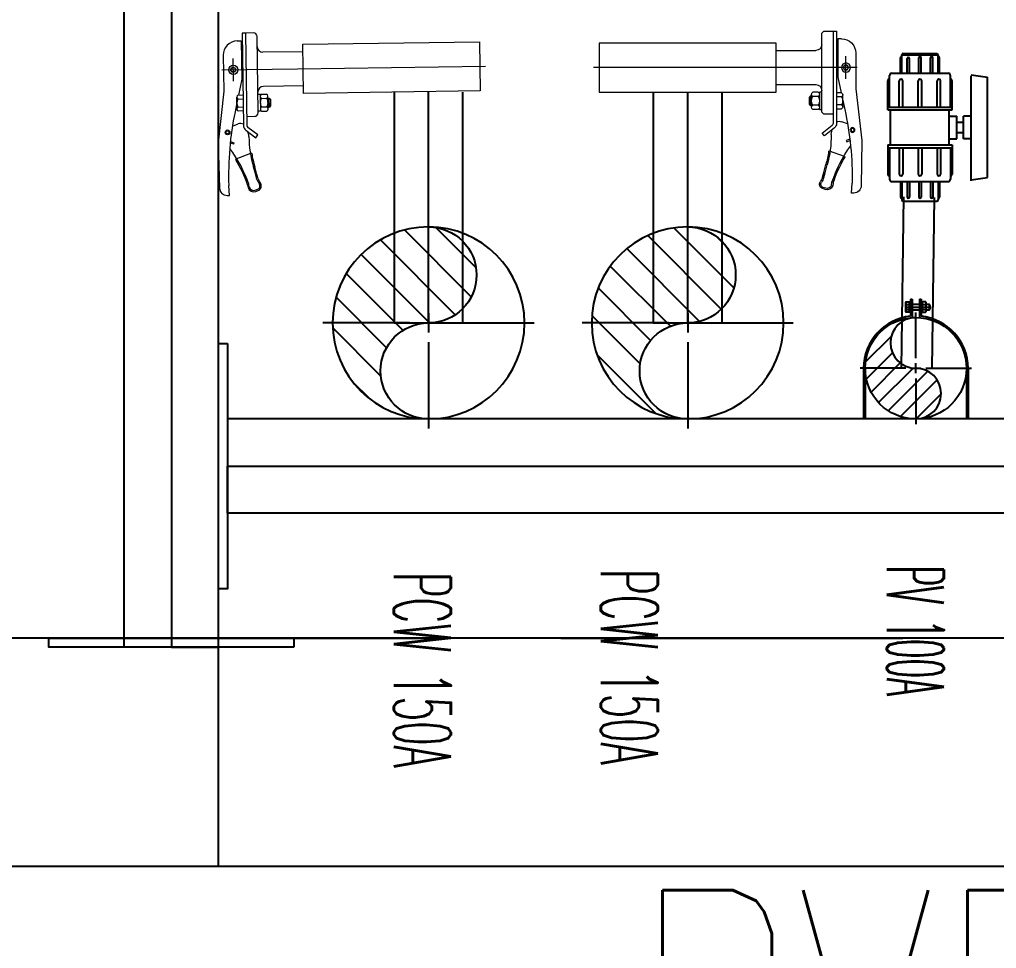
# Model space of a CAD drawing. Extents: x -18489 to 195597, y -1599 to 112111.
# Drawn here: x 22717.6 to 22803.2, y 26293.6 to 26375 of the extents above; entities that cross this region are included whole.
import ezdxf
from ezdxf.enums import TextEntityAlignment as Align
from ezdxf.xclip import XClip

# ---------------------------------------------------------------- set-up
doc = ezdxf.new("R2010")
doc.units = 0
doc.header["$LTSCALE"] = 100
doc.header["$XCLIPFRAME"] = 2
doc.linetypes.add('188K-SM-07-F10-MECH-CR PIPE-Y2257103$0$CENTER', pattern=[2, 1.25, -0.25, 0.25, -0.25])
doc.linetypes.add('188K-SM-07-F10-MECH-CR PIPE-Y2257103$0$X-S-FAB_SL ALL$0$HIDDEN', pattern=[0.4, 0.3, -0.1])
for name, color, linetype in [('188K-SM-07-F10-MECH-CR PIPE-Y2257103$0$0-BG', 6, 'Continuous'), ('188K-SM-07-F10-MECH-CR PIPE-Y2257103$0$0-Y-PCW', 140, 'Continuous'), ('188K-SM-07-F10-MECH-CR PIPE-Y2257103$0$18P6-SM-08-FNN-120-A(X)-20211124$0$0-L191043-PCWR-20.7-P', 6, 'Continuous'), ('188K-SM-07-F10-MECH-CR PIPE-Y2257103$0$AP6A-SM-08-FNN-300-A(18)-BAY$0$0-PV', 5, 'Continuous'), ('188K-SM-07-F10-MECH-CR PIPE-Y2257103$0$H-TXT', 7, 'Continuous'), ('188K-SM-07-F10-MECH-CR PIPE-Y2257103$0$SH-LINE-130', 2, 'Continuous'), ('188K-SM-07-F10-MECH-CR PIPE-Y2257103$0$UPW_PVDF', 7, 'Continuous'), ('188K-SM-07-F10-MECH-CR PIPE-Y2257103$0$X-S-FAB_SL ALL$0$ASP_1', 1, 'Continuous'), ('188K-SM-07-F10-MECH-CR PIPE-Y2257103$0$X-S-FAB_SL ALL$0$ASP_8', 8, 'Continuous'), ('188K-SM-07-F10-MECH-CR PIPE-Y2257103$0$X-S-FAB_SL ALL$0$HID', 5, '188K-SM-07-F10-MECH-CR PIPE-Y2257103$0$X-S-FAB_SL ALL$0$HIDDEN')]:
    doc.layers.add(name, color=color, linetype=linetype)
doc.layers.add('188K-SM-07-F10-MECH-CR PIPE-Y2257103$0$PCW', color=3, linetype='Continuous', lineweight=5, true_color=0x00ff00)
doc.styles.add('188K-SM-07-F10-MECH-CR PIPE-Y2257103$0$AA-TXT', font='romans.shx', dxfattribs={"bigfont": 'chineset.shx'})
doc.styles.add('188K-SM-07-F10-MECH-CR PIPE-Y2257103$0$AP6A-SM-08-FNN-300-A(18)-BAY$0$15P6-SM-08-FNN-100-A(D)-UIS-TCM$0$aa-txt', font='simplex.shx', dxfattribs={"width": 0.8, "bigfont": 'CHINA.shx'})
doc.styles.add('188K-SM-07-F10-MECH-CR PIPE-Y2257103$0$AP6A-SM-08-FNN-300-A(18)-BAY$0$15P6-SM-08-FNN-100-A(D)-UIS-TCM$0$SM-08-FNN-300-0_WWT(8)$0$SIMPLEX', font='SIMPLEX.shx', dxfattribs={"width": 0.7})

# ---------------------------------------------------------------- blocks, each defined once
blk = doc.blocks.new('188K-SM-07-F10-MECH-CR PIPE-Y2257103$0$X-S-FAB_SL ALL')
at = {"layer": '188K-SM-07-F10-MECH-CR PIPE-Y2257103$0$X-S-FAB_SL ALL$0$ASP_1'}
blk.add_line((12198.97860065383, -73033.97692126504), (19076.47860110087, -73033.97692126504), dxfattribs=at)
at = {"layer": '188K-SM-07-F10-MECH-CR PIPE-Y2257103$0$X-S-FAB_SL ALL$0$ASP_8'}
blk.add_line((18261.47860065383, -73033.97692126504), (18261.47860065383, -72848.97692126504), dxfattribs=at)
at = {"layer": '188K-SM-07-F10-MECH-CR PIPE-Y2257103$0$X-S-FAB_SL ALL$0$HID'}
blk.add_line((-2628.521399346166, -73013.97692126504), (19076.47860110088, -73013.97692126504), dxfattribs=at)
blk = doc.blocks.new('*U625')
h = blk.add_hatch()
h.set_pattern_fill('ANSI31', color=1, scale=8.89, style=0)
h.set_pattern_definition([(45, (0, 0), (-0.785772410593551, 0.7857724105935511), [])])
h.paths.add_polyline_path([(1.480482403337647e-15, 4.445, 0.4142135623730951), (-4.445, 0, 0.414213562373095), (-7.402412016688232e-16, -4.445, 1), (6.80444377776248e-17, 0, -1)])
at = {"color": 1}
for p, q in [((0, 0.8890000000000001), (0, 4.889500000000001)), ((-0.8890000000000001, 0), (-4.889500000000001, 0)), ((-0.4445000000000001, 0), (0.4445000000000001, 0)), ((0, -0.4445000000000001), (0, 0.4445000000000001)), ((0.8890000000000001, 0), (4.889500000000001, 0)), ((0, -0.8890000000000001), (0, -4.889500000000001))]:
    blk.add_line(p, q, dxfattribs=at)
blk.add_circle((0, 0), 4.445)
for centre, start, end in [((1.360888755552496e-16, 2.2225), 90, 270), ((1.360888755552496e-16, -2.2225), 270, 90)]:
    blk.add_arc(centre, 2.2225, start, end, dxfattribs=at)
at = {"style": '188K-SM-07-F10-MECH-CR PIPE-Y2257103$0$AP6A-SM-08-FNN-300-A(18)-BAY$0$15P6-SM-08-FNN-100-A(D)-UIS-TCM$0$aa-txt', "width": 0.8, "flags": 1}
blk.add_attdef('高度(cm)', (0.02462031535436804, 0.1424866110644576), '', height=0.2, dxfattribs=at)
blk = doc.blocks.new('188K-SM-07-F10-MECH-CR PIPE-Y2257103$0$A$Cb8898ec5')
at = {"linetype": 'ByBlock'}
for p, q in [((-1.379310344826081, 18.22758620689683), (-1.379310344826081, 13.74475837828868)), ((-1.379310344826081, 18.22758620689683), (-0.9655172413768014, 18.22758620689683)), ((-0.9655172413768014, 18.22758620689683), (-0.9655172413768014, 13.36517027413447)), ((0.9655172413768014, 18.22758620689683), (0.9655172413768014, 13.36517027413447)), ((0.9655172413768014, 18.22758620689683), (1.379310344826081, 18.22758620689683)), ((1.379310344826081, 18.22758620689683), (1.379310344826081, 13.74475837828868)), ((-2.51597387882066, 16.83551410870587), (-1.655172413789842, 16.83551410870587)), ((-1.379310344826081, 17.53793103448288), (-1.379310344826081, 14.77931034482799)), ((1.655172413789842, 14.77931034482799), (1.655172413789842, 17.53793103448288)), ((1.655172413789842, 17.17396081823017), (1.655172413789842, 15.14328056108025)), ((2.551724137927522, 17.51240752775539), (1.862068965514482, 17.51240752775539)), ((1.862068965514482, 16.83551410870587), (2.551724137927522, 16.83551410870587)), ((2.758620689652162, 15.14328056108025), (2.758620689652162, 17.17396081823017)), ((-2.51597387882066, 15.48172727060546), (-1.655172413789842, 15.48172727060546)), ((1.862068965514482, 15.48172727060546), (2.551724137927522, 15.48172727060546)), ((1.862068965514482, 14.80483385155594), (2.551724137927522, 14.80483385155594)), ((-13.81379310345073, 0), (-13.81379310345073, -13.40000000000009)), ((-13.40000000000146, 0), (-13.40000000000146, -13.40000000000009)), ((13.40000000000146, 0), (13.40000000000146, -13.40000000000009)), ((13.81379310345073, 0), (13.81379310345073, -13.40000000000009))]:
    blk.add_line(p, q, dxfattribs=at)
at = {"linetype": '188K-SM-07-F10-MECH-CR PIPE-Y2257103$0$CENTER'}
blk.add_line((-2.758620689652162, 16.15862068965544), (4, 16.15862068965544), dxfattribs=at)
at = {"linetype": 'ByBlock'}
blk.add_lwpolyline([(-2.620689655173919, 17.33103448275915), (-2.51597387882066, 17.51240752775539), (-1.655172413789842, 17.51240752775539), (-1.655172413789842, 14.80483385155594), (-2.51597387882066, 14.80483385155594), (-2.620689655173919, 14.98620689655172)], close=True, dxfattribs=at)
for points in [[(-1.379310344826081, 14.77931034482799), (-1.655172413789842, 14.77931034482799), (-1.655172413789842, 17.53793103448288), (-1.379310344826081, 17.53793103448288)], [(1.379310344826081, 16.84827586206893), (-1.379310344826081, 16.84827586206893)], [(1.655172413789842, 14.77931034482799), (1.379310344826081, 14.77931034482799), (1.379310344826081, 17.53793103448288), (1.655172413789842, 17.53793103448288)], [(2.758620689652162, 15.46896551724149), (3.655172413789842, 15.46896551724149), (3.655172413789842, 16.84827586206893), (2.758620689652162, 16.84827586206893)], [(-1.379310344826081, 15.46896551724149), (1.379310344826081, 15.46896551724149)]]:
    blk.add_lwpolyline(points, dxfattribs=at)
blk.add_circle((0, 4.547473508864641e-13, 4.114265398391431e-06), 13.40000000000298)
blk.add_circle((0, 0), 13.3999999999999, dxfattribs=at)
for centre, radius, start, end in [((-2.021393286573584, 17.17396081823017), 0.5992963685958073, 145.6157525318744, 214.3842474681256), ((-0.3805778453170205, 16.15862068965544), 2.24011180985461, 162.4120462259643, 197.5879537740358), ((2.035440613028186, 17.17396081823017), 0.3802681992337209, 117.124105366622, 242.875894633378), ((2.865900383141707, 16.15862068965544), 1.210727969348674, 146.0078238857937, 213.9921761142063), ((2.378352490421094, 17.17396081823017), 0.3802681992337209, 297.124105366622, 62.875894633378), ((1.547892720307573, 16.15862068965544), 1.210727969348673, 326.0078238857937, 33.99217611420632), ((2.60919540229952, 16.15862068965544), 1.25287356321841, 326.6015115321889, 33.39848846781107), ((0, 0), 13.81379310344843, 95.73054581595999, 180), ((-2.021393286573584, 15.14328056108025), 0.5992963685958029, 145.6157525318744, 214.3842474681256), ((0, 0), 13.81379310344843, 0, 84.26945418404), ((2.035440613028186, 15.14328056108025), 0.3802681992337209, 117.124105366622, 242.875894633378), ((2.378352490421094, 15.14328056108025), 0.3802681992337209, 297.124105366622, 62.875894633378)]:
    blk.add_arc(centre, radius, start, end, dxfattribs=at)
blk = doc.blocks.new('188K-SM-07-F10-MECH-CR PIPE-Y2257103$0$PCW-150Ax50A-L20-l_dwg_BFV-toyo-50A-f-3997985-SEC-F21')
at = {"layer": '188K-SM-07-F10-MECH-CR PIPE-Y2257103$0$PCW'}
for p, q in [((176572.5000000024, 9736.137499998498), (176572.5000000024, 9655.11296517562)), ((176582.5000000024, 9666.137495998526), (176582.5000000024, 9733.137505998513)), ((176568.5000581612, 9726.30573599851), (176569.5000000023, 9726.30573599851)), ((176622.5000000024, 9719.137499998513), (176587.5000320023, 9719.137499998513)), ((176568.5000581612, 9710.637513949594), (176569.5000000023, 9710.637513949594)), ((176568.5000581612, 9697.637513949638), (176569.5000000023, 9697.637513949638)), ((176622.5000000024, 9689.137499998513), (176587.5000320023, 9689.137499998513)), ((176564.0000000024, 9669.719263998528), (176564.0000000024, 9680.219263998486)), ((176565.0000000024, 9681.969263998515), (176569.5000000023, 9681.969263998515)), ((176565.0000000023, 9678.46926399853), (176569.5000000023, 9678.46926399853)), ((176585.5000000023, 9682.474817497976), (176590.3000000023, 9682.474817497976)), ((176585.5000000023, 9678.722040748224), (176590.3000000023, 9678.722040748224)), ((176591.3000000023, 9669.3239578918), (176591.3000000023, 9680.614570105216)), ((176591.3000000023, 9678.96926399834), (176592.5000000024, 9678.96926399834)), ((176564.002860727, 9675.163934022305), (176562.2753728597, 9667.276434804042)), ((176565.0000000024, 9671.469263998484), (176569.5000000023, 9671.469263998484)), ((176585.5000000023, 9671.216487248792), (176590.3000000023, 9671.216487248792)), ((176569.5000000023, 9667.9692639985), (176565.0000000023, 9667.9692639985)), ((176572.5000000024, 9663.137495998497), (176579.5000000023, 9663.137495998497)), ((176585.5000000023, 9667.463710499038), (176590.3000000023, 9667.463710499038)), ((176559.8466097545, 9654.843070175157), (176564.8337496143, 9656.674246380257)), ((176574.0056364167, 9646.990662370556), (176573.272453408, 9649.726938610329)), ((176547.1897753487, 9639.78561487351), (176547.8117167238, 9600.604772623503)), ((176562.6338905509, 9626.13365015295), (176575.6137978098, 9630.995735930926)), ((176572.4013897758, 9603.22347598419), (176572.7198707163, 9600.61789213868)), ((176573.828191208, 9600.988839911504), (176573.5097106355, 9603.594422657425)), ((176579.0055928522, 9598.408022917709), (176581.2018410176, 9599.143069645506)), ((176579.3765299731, 9597.29969886091), (176581.5727781385, 9598.034745588751))]:
    blk.add_line(p, q, dxfattribs=at)
at = {"layer": '188K-SM-07-F10-MECH-CR PIPE-Y2257103$0$PCW', "color": 1, "true_color": 0xff0000}
blk.add_line((176561.2813081612, 9694.137499998513), (176561.2813081612, 9714.137499998511), dxfattribs=at)
at = {"layer": '188K-SM-07-F10-MECH-CR PIPE-Y2257103$0$PCW', "flags": 128}
for points in [[(176565.0625794737, 9729.385122811016), (176568.5000581612, 9729.385122811016), (176568.5000581612, 9695.697589811005), (176565.4933363064, 9681.969263998515)], [(176579.5000000023, 9736.137505998544), (176572.5000000024, 9736.137505998544), (176569.5000000023, 9736.137505998544), (176569.5000000023, 9655.11296517562)], [(176552.6875732862, 9717.010122810996), (176552.6875732862, 9685.38509049851), (176547.2146002862, 9640.232958748495)], [(176582.5000000024, 9682.474263998345), (176584.5000000024, 9682.474263998345), (176584.5000000024, 9667.46426399838), (176582.5000000024, 9667.46426399838)], [(176591.3000000023, 9670.969263998384), (176592.5000000024, 9670.969263998384), (176592.5000000024, 9678.96926399834), (176593.5000000023, 9677.969263998355), (176593.5000000023, 9671.96926399837), (176592.5000000024, 9670.969263998384)], [(176571.4216926257, 9651.1729114076), (176580.1091446196, 9644.385530033804), (176581.9561290456, 9646.749562294615), (176573.2686770517, 9653.536943668412)], [(176557.8621977257, 9641.35866040489), (176560.9473744529, 9640.201719132187), (176560.5369989305, 9639.107384405906), (176557.7185240078, 9640.164312501925)], [(176580.6122286215, 9607.709814664082), (176579.5954457021, 9611.876259857097), (176577.7368297259, 9618.812709112408)], [(176581.695307467, 9608.149037588255), (176580.7243715116, 9612.178754616081), (176578.8657555353, 9619.11520387135)], [(176554.3426594113, 9594.137499998511), (176556.3391635362, 9594.137499998511), (176555.81303953, 9602.789035197882)]]:
    blk.add_lwpolyline(points, dxfattribs=at)
for points in [[(176777.5000000024, 9682.637499998425), (176622.5000000024, 9682.637499998425), (176622.5000000024, 9725.637499998455), (176777.5000000024, 9725.637499998455)], [(176562.4360086996, 9706.137499998484), (176563.590709238, 9704.137499998464), (176562.4360086996, 9702.137499998542), (176560.1266076229, 9702.137499998542), (176558.9719070845, 9704.137499998464), (176560.1266076229, 9706.137499998484)]]:
    blk.add_lwpolyline(points, close=True, dxfattribs=at)
at = {"layer": '188K-SM-07-F10-MECH-CR PIPE-Y2257103$0$PCW', "color": 1, "true_color": 0xff0000, "flags": 128}
blk.add_lwpolyline([(176551.2813081612, 9704.137499998464), (176617.5000000024, 9704.137499998464), (176782.5000000023, 9704.137499998464)], dxfattribs=at)
at = {"layer": '188K-SM-07-F10-MECH-CR PIPE-Y2257103$0$PCW'}
for centre, radius in [((176561.2813081612, 9704.137499998464), 4), ((176561.2813081612, 9704.137499998464), 2), ((176555.4278869726, 9649.403865257204), 2.062500000029104), ((176555.4278869737, 9649.403877623494), 1.409374999988358)]:
    blk.add_circle(centre, radius, dxfattribs=at)
for centre, radius, start, end in [((176565.0625794737, 9717.010122810996), 12.37499862499513, 89.99999500007237, 179.9999970001613), ((176579.5000000023, 9733.137505998513), 3.000000000029104, 0, 90), ((176587.5000320023, 9724.137499998513), 5, 180, 269.9999999999996), ((176587.5000320023, 9684.137499998513), 5, 90, 180), ((176566.0312500023, 9680.219263998486), 2.031249999985224, 120.5102374055611, 239.4897625944386), ((176570.6250000023, 9674.969263998544), 6.624999999984625, 148.1092081982369, 211.8907918017761), ((176586.7602864034, 9680.5984291231), 2.260344032671969, 123.8874971487179, 236.1125028513075), ((176592.041666669, 9674.969263998544), 7.54166666669328, 150.1582758352785, 209.8417241647211), ((176589.0397136013, 9680.5984291231), 2.260344032631582, 303.8874971485474, 56.11250285142651), ((176583.7583333357, 9674.969263998544), 7.541666666628308, 330.1582758352711, 29.84172416472852), ((176566.0312500023, 9669.719263998528), 2.031249999985224, 120.5102374055464, 239.4897625944272), ((176586.7602864034, 9669.340098873916), 2.260344032671969, 123.8874971487179, 236.1125028513075), ((176589.0397136013, 9669.340098873916), 2.260344032631582, 303.8874971485474, 56.11250285142651), ((176836.7750830362, 9607.201104123526), 280.996683687511, 167.6463779999377, 180.9141500001791), ((176579.5000000023, 9666.137495998526), 3.000000000029104, 269.9999999999996, 0), ((176566.8324298268, 9651.182917627504), 5.843749999996094, 62.83963223626392, 110.000000114237), ((176574.5000000024, 9655.11296517562), 5.000000000020492, 180, 231.9999999995866), ((176574.5000000024, 9655.11296517562), 2.00000000002038, 180, 232.0000000001723), ((176568.3596579586, 9645.483238191908), 5.843748831268065, 359.316738000026, 14.99999900023886), ((176667.6963447063, 9644.29870946832), 93.50000409058269, 179.3168240000669, 195.8177009999754), ((176550.6271130987, 9639.819319560991), 3.437499999987007, 173.0887479998158, 180.5617869998223), ((176462.6776146875, 9566.49975199529), 116.8750105187296, 18.50500699992595, 36.04026865269974), ((176562.8388794592, 9625.586408261193), 0.5843750000063395, 110.5352240691675, 210.5370022010832), ((176575.8187867181, 9630.448494039169), 0.5843750000063536, 8.572588176517508, 110.5352240691679), ((176667.6963447063, 9644.29870946832), 92.33125409061228, 188.572588176639, 195.8177009999759), ((176462.6776146875, 9566.49975199529), 115.7062605187347, 18.50500699993037, 30.53700220079737), ((176554.3426594113, 9600.668754123522), 6.53125, 180.5612889999214, 269.9999999999996), ((176577.707312929, 9602.287157116394), 5.25937499998967, 198.5050638443, 288.5045131842369), ((176577.707312929, 9602.287157116394), 4.090624999998061, 198.5050638443551, 288.5045131838257), ((176607.6891997569, 9618.690387768409), 29.21875000000346, 202.0741194180168, 211.4646409235292), ((176580.2744534252, 9601.913872666632), 2.921874999976188, 288.505270000122, 31.46464092337675), ((176580.2744534252, 9601.913872666632), 4.0906250000009, 288.5052699997391, 31.46464092353378), ((176607.6891997569, 9618.690387768409), 28.04999999997876, 202.0741194180139, 211.4646409235149)]:
    blk.add_arc(centre, radius, start, end, dxfattribs=at)
blk = doc.blocks.new('188K-SM-07-F10-MECH-CR PIPE-Y2257103$0$AP6A-SM-08-FNN-300-A(18)-BAY$0$25A-BV')
for p, q in [((-26334.63985851645, 1174.397128280896, -4.02377103690268e-06), (-26334.43292342588, 1175.836690162341, -4.02377103690268e-06)), ((-26325.64679360703, 1175.836690162341, -4.02377103690268e-06), (-26334.43292342588, 1175.836690162341, -4.02377103690268e-06)), ((-26325.43985851645, 1174.397128280896, -4.02377103690268e-06), (-26325.64679360703, 1175.83669016237, -4.02377103690268e-06)), ((-26325.35967792764, 1174.397128280925, -4.023770371998289e-06), (-26334.55967792764, 1174.397128280896, -4.023770371998289e-06)), ((-26331.03051338506, 1174.397128280896, -4.02377103690268e-06), (-26331.03051338506, 1173.737274684946, -4.02377103690268e-06)), ((-26329.04920364785, 1174.397128280896, -4.02377103690268e-06), (-26329.04920364786, 1173.737274684946, -4.02377103690268e-06)), ((-26329.04920364786, 1173.737274684946, -4.02377103690268e-06), (-26331.03051338506, 1173.737274684946, -4.02377103690268e-06)), ((-26330.4904092787, 1173.146283758254, -4.02377103690268e-06), (-26330.4904092787, 1173.737274684917, -4.02377103690268e-06)), ((-26329.58930775422, 1173.146283758254, -4.02377103690268e-06), (-26329.58930775422, 1173.737274684917, -4.02377103690268e-06)), ((-26331.830053049, 1172.586170162339, -4.02377103690268e-06), (-26334.58568607248, 1172.586170162339, -4.02377103690268e-06)), ((-26331.57852096044, 1172.736170162334, -4.02377103690268e-06), (-26334.13414063974, 1172.736170162334, -4.02377103690268e-06)), ((-26331.83005304901, 1167.096950162373, -4.02377103690268e-06), (-26331.830053049, 1172.736170162334, -4.02377103690268e-06)), ((-26331.57852096044, 1167.096950162373, -4.02377103690268e-06), (-26331.57852096044, 1172.736170162334, -4.02377103690268e-06)), ((-26328.50119607248, 1172.486430162305, -4.02377103690268e-06), (-26331.57852096044, 1172.486430162305, -4.02377103690268e-06)), ((-26329.04920364786, 1173.146283758254, -4.02377103690268e-06), (-26331.03051338506, 1173.146283758254, -4.02377103690268e-06)), ((-26331.03051338506, 1172.486430162305, -4.02377103690268e-06), (-26331.03051338506, 1173.146283758254, -4.02377103690268e-06)), ((-26329.04920364785, 1172.486430162305, -4.02377103690268e-06), (-26329.04920364786, 1173.146283758254, -4.02377103690268e-06)), ((-26328.50119607248, 1167.096950162373, -4.02377103690268e-06), (-26328.50119607248, 1172.736170162334, -4.02377103690268e-06)), ((-26328.50119607248, 1172.736170162334, -4.02377103690268e-06), (-26325.94557639316, 1172.736170162334, -4.02377103690268e-06)), ((-26328.24966398391, 1167.096950162373, -4.02377103690268e-06), (-26328.24966398392, 1172.736170162334, -4.02377103690268e-06)), ((-26328.24966398392, 1172.586170162339, -4.02377103690268e-06), (-26325.49403096042, 1172.586170162339, -4.02377103690268e-06)), ((-26334.78568607248, 1171.616560162361, -4.02377103690268e-06), (-26336.14811461313, 1171.616560162361, -4.02377103690268e-06)), ((-26334.78568607248, 1167.446950162349, -4.02377103690268e-06), (-26334.78568607248, 1172.386170162328, -4.02377103690268e-06)), ((-26331.83005304901, 1171.728400966738, -4.02377103690268e-06), (-26334.13414063974, 1171.728400966738, -4.02377103690268e-06)), ((-26328.24966398391, 1171.728400966738, -4.02377103690268e-06), (-26325.94557639316, 1171.728400966738, -4.02377103690268e-06)), ((-26325.29403096042, 1167.446950162349, -4.02377103690268e-06), (-26325.29403096042, 1172.386170162328, -4.02377103690268e-06)), ((-26325.29403096045, 1171.616560162361, -4.02377103690268e-06), (-26323.93160241979, 1171.616560162361, -4.02377103690268e-06)), ((-26336.50985851645, 1168.436560162346, -4.02377103690268e-06), (-26336.50985851645, 1171.39656016236, -4.02377103690268e-06)), ((-26336.38677869515, 1171.250060162357, -4.023771407370874e-06), (-26336.50985851645, 1171.25006016235, -4.02377103690268e-06)), ((-26336.38677869515, 1171.250060162357, -4.023771407370874e-06), (-26336.50985851645, 1171.25006016235, -4.02377103690268e-06)), ((-26334.78568607248, 1171.516560162355, -4.02377103690268e-06), (-26336.38985851646, 1171.516560162355, -4.02377103690268e-06)), ((-26336.38677869515, 1171.424685162357, -4.023771701807072e-06), (-26336.38677869515, 1168.408435162356, -4.023771701807072e-06)), ((-26336.38677869515, 1171.424685162357, -4.023771701807072e-06), (-26336.38677869515, 1168.408435162356, -4.023771701807072e-06)), ((-26334.78568607248, 1171.047327647927, -4.02377103690268e-06), (-26336.14811461313, 1171.047327647927, -4.02377103690268e-06)), ((-26334.78568607248, 1170.847327647945, -4.02377103690268e-06), (-26336.14811461313, 1170.847327647945, -4.02377103690268e-06)), ((-26331.83005304901, 1171.42840096672, -4.02377103690268e-06), (-26334.13414063974, 1171.42840096672, -4.02377103690268e-06)), ((-26328.24966398391, 1171.42840096672, -4.02377103690268e-06), (-26325.94557639316, 1171.42840096672, -4.02377103690268e-06)), ((-26325.29403096045, 1171.516560162355, -4.02377103690268e-06), (-26323.68985851647, 1171.516560162355, -4.02377103690268e-06)), ((-26325.29403096045, 1171.047327647927, -4.02377103690268e-06), (-26323.93160241979, 1171.047327647927, -4.02377103690268e-06)), ((-26325.29403096045, 1170.847327647945, -4.02377103690268e-06), (-26323.93160241979, 1170.847327647945, -4.02377103690268e-06)), ((-26323.56985851647, 1168.436560162346, -4.02377103690268e-06), (-26323.56985851647, 1171.39656016236, -4.02377103690268e-06)), ((-26334.78568607248, 1170.016560162359, -4.02377103690268e-06), (-26336.14811461313, 1170.016560162359, -4.02377103690268e-06)), ((-26331.83005304901, 1170.066560162376, -4.02377103690268e-06), (-26334.13414063974, 1170.066560162376, -4.02377103690268e-06)), ((-26328.24966398391, 1170.066560162376, -4.02377103690268e-06), (-26325.94557639316, 1170.066560162376, -4.02377103690268e-06)), ((-26325.29403096045, 1170.016560162359, -4.02377103690268e-06), (-26323.93160241979, 1170.016560162359, -4.02377103690268e-06)), ((-26334.78568607248, 1169.816560162376, -4.02377103690268e-06), (-26336.14811461313, 1169.816560162376, -4.02377103690268e-06)), ((-26331.83005304901, 1169.766560162359, -4.02377103690268e-06), (-26334.13414063974, 1169.766560162359, -4.02377103690268e-06)), ((-26328.24966398391, 1169.766560162359, -4.02377103690268e-06), (-26325.94557639316, 1169.766560162359, -4.02377103690268e-06)), ((-26325.29403096045, 1169.816560162376, -4.02377103690268e-06), (-26323.93160241979, 1169.816560162376, -4.02377103690268e-06)), ((-26336.38677869515, 1168.583060162356, -4.023771407370874e-06), (-26336.50985851645, 1168.583060162349, -4.02377103690268e-06)), ((-26336.38677869515, 1168.583060162356, -4.023771407370874e-06), (-26336.50985851645, 1168.583060162349, -4.02377103690268e-06)), ((-26334.78568607248, 1168.316560162351, -4.02377103690268e-06), (-26336.38985851646, 1168.316560162351, -4.02377103690268e-06)), ((-26334.78568607248, 1168.216560162345, -4.02377103690268e-06), (-26336.14811461313, 1168.216560162345, -4.02377103690268e-06)), ((-26334.70550548367, 1168.985792676761, -4.023770371998289e-06), (-26336.06793402432, 1168.985792676761, -4.023770371998289e-06)), ((-26334.70550548367, 1168.785792676779, -4.023770371998289e-06), (-26336.06793402432, 1168.785792676779, -4.023770371998289e-06)), ((-26331.83005304901, 1168.404719357986, -4.02377103690268e-06), (-26334.13414063974, 1168.404719357986, -4.02377103690268e-06)), ((-26328.24966398391, 1168.404719357986, -4.02377103690268e-06), (-26325.94557639316, 1168.404719357986, -4.02377103690268e-06)), ((-26325.29403096045, 1168.985792676761, -4.02377103690268e-06), (-26323.93160241979, 1168.985792676761, -4.02377103690268e-06)), ((-26325.29403096045, 1168.785792676779, -4.02377103690268e-06), (-26323.93160241979, 1168.785792676779, -4.02377103690268e-06)), ((-26325.29403096045, 1168.316560162351, -4.02377103690268e-06), (-26323.68985851647, 1168.316560162351, -4.02377103690268e-06)), ((-26325.29403096045, 1168.216560162345, -4.02377103690268e-06), (-26323.93160241979, 1168.216560162345, -4.02377103690268e-06)), ((-26331.83005304901, 1168.104719357968, -4.02377103690268e-06), (-26334.13414063974, 1168.104719357968, -4.02377103690268e-06)), ((-26328.50119607248, 1167.346690162372, -4.02377103690268e-06), (-26331.57852096044, 1167.346690162372, -4.02377103690268e-06)), ((-26328.24966398391, 1168.104719357968, -4.02377103690268e-06), (-26325.94557639316, 1168.104719357968, -4.02377103690268e-06)), ((-26331.83005304901, 1167.246950162367, -4.02377103690268e-06), (-26334.58568607248, 1167.246950162367, -4.02377103690268e-06)), ((-26331.57852096044, 1167.096950162373, -4.02377103690268e-06), (-26334.13414063974, 1167.096950162373, -4.02377103690268e-06)), ((-26328.50119607248, 1167.096950162373, -4.02377103690268e-06), (-26325.94557639316, 1167.096950162373, -4.02377103690268e-06)), ((-26328.24966398391, 1167.246950162367, -4.02377103690268e-06), (-26325.49403096042, 1167.246950162367, -4.02377103690268e-06))]:
    blk.add_line(p, q)
for centre, radius, start, end in [((-26334.58568607248, 1172.386170162328, -4.02377103690268e-06), 0.2, 90.00000000000001, 180), ((-26334.13414063974, 1172.586170162339, -4.02377103690268e-06), 0.1499999999998636, 90.00000000000001, 180), ((-26325.94557639316, 1172.586170162339, -4.02377103690268e-06), 0.1499999999998636, 9.213864076586628e-15, 90.00000000000001), ((-26325.49403096042, 1172.386170162328, -4.02377103690268e-06), 0.2, 9.213864076586628e-15, 90.00000000000001), ((-26336.14811461313, 1171.516560162355, -4.02377103690268e-06), 0.1000000000000227, 90.00000000000001, 180), ((-26334.13414063974, 1171.578400966715, -4.02377103690268e-06), 0.1499999999998636, 90.00000000000001, 270), ((-26325.94557639316, 1171.578400966715, -4.02377103690268e-06), 0.1499999999998636, 270, 90.00000000000001), ((-26323.93160241979, 1171.516560162355, -4.02377103690268e-06), 0.1000000000000227, 9.213864076586628e-15, 90.00000000000001), ((-26336.38985851646, 1171.39656016236, -4.02377103690268e-06), 0.12, 90.00000000000001, 180), ((-26336.14811461313, 1170.947327647922, -4.02377103690268e-06), 0.1000000000000227, 90.00000000000001, 270), ((-26323.93160241979, 1170.947327647922, -4.02377103690268e-06), 0.1000000000000227, 270, 90.00000000000001), ((-26323.68985851647, 1171.39656016236, -4.02377103690268e-06), 0.12, 9.213864076586628e-15, 90.00000000000001), ((-26336.14811461313, 1169.916560162353, -4.02377103690268e-06), 0.1000000000000227, 90.00000000000001, 270), ((-26334.13414063974, 1169.916560162353, -4.02377103690268e-06), 0.1499999999998636, 90.00000000000001, 270), ((-26325.94557639316, 1169.916560162353, -4.02377103690268e-06), 0.1499999999998636, 270, 90.00000000000001), ((-26323.93160241979, 1169.916560162353, -4.02377103690268e-06), 0.1000000000000227, 270, 90.00000000000001), ((-26336.38985851646, 1168.436560162346, -4.02377103690268e-06), 0.12, 180, 270), ((-26336.14811461313, 1168.316560162351, -4.02377103690268e-06), 0.1000000000000227, 180, 270), ((-26336.06793402432, 1168.885792676785, -4.023770371998289e-06), 0.1000000000000227, 90.00000000000001, 270), ((-26334.13414063974, 1168.254719357992, -4.02377103690268e-06), 0.1499999999998636, 90.00000000000001, 270), ((-26325.94557639316, 1168.254719357992, -4.02377103690268e-06), 0.1499999999998636, 270, 90.00000000000001), ((-26323.93160241979, 1168.885792676785, -4.02377103690268e-06), 0.1000000000000227, 270, 90.00000000000001), ((-26323.93160241979, 1168.316560162351, -4.02377103690268e-06), 0.1000000000000227, 270, 9.213864076586628e-15), ((-26323.68985851647, 1168.436560162346, -4.02377103690268e-06), 0.12, 270, 9.213864076586628e-15), ((-26334.58568607248, 1167.446950162349, -4.02377103690268e-06), 0.2, 180, 270), ((-26325.49403096042, 1167.446950162349, -4.02377103690268e-06), 0.2, 270, 9.213864076586628e-15), ((-26334.13414063974, 1167.246950162367, -4.02377103690268e-06), 0.1499999999998636, 180, 270), ((-26325.94557639316, 1167.246950162367, -4.02377103690268e-06), 0.1499999999998636, 270, 9.213864076586628e-15)]:
    blk.add_arc(centre, radius, start, end)
blk = doc.blocks.new('*U669')
h = blk.add_hatch()
h.set_pattern_fill('ANSI31', color=1, scale=16.83, style=0)
h.set_pattern_definition([(45, (0, 0), (-1.487575890921199, 1.487575890921199), [])])
h.paths.add_polyline_path([(2.802758025666209e-15, 8.415, 0.4142135623730951), (-8.415, 0, 0.414213562373095), (-1.401379012833104e-15, -8.415, 1), (1.288175351853122e-16, 0, -1)])
at = {"color": 1}
for p, q in [((0, 1.683), (0, 9.256499999999999)), ((-1.683, 0), (-9.256499999999999, 0)), ((-0.8414999999999999, 0), (0.8414999999999999, 0)), ((0, -0.8414999999999999), (0, 0.8414999999999999)), ((1.683, 0), (9.256499999999999, 0)), ((0, -1.683), (0, -9.256499999999999))]:
    blk.add_line(p, q, dxfattribs=at)
blk.add_circle((0, 0), 8.415)
for centre, start, end in [((2.576350703706244e-16, 4.2075), 90, 270), ((2.576350703706244e-16, -4.2075), 270, 90)]:
    blk.add_arc(centre, 4.2075, start, end, dxfattribs=at)
at = {"style": '188K-SM-07-F10-MECH-CR PIPE-Y2257103$0$AP6A-SM-08-FNN-300-A(18)-BAY$0$15P6-SM-08-FNN-100-A(D)-UIS-TCM$0$aa-txt', "width": 0.8, "flags": 1}
blk.add_attdef('高度(cm)', (0.02462031535436804, 0.1424866110644576), '', height=0.2, dxfattribs=at)
blk = doc.blocks.new('188K-SM-07-F10-MECH-CR PIPE-Y2257103$0$PVD-1')
at = {"layer": '188K-SM-07-F10-MECH-CR PIPE-Y2257103$0$0-Y-PCW'}
blk.add_line((3912.654958137027, -72985.56192126505), (3912.654958137027, -72965.33192126505), dxfattribs=at)
at = {"layer": '188K-SM-07-F10-MECH-CR PIPE-Y2257103$0$0-Y-PCW', "flags": 128}
blk.add_lwpolyline([(3909.638708137001, -72965.33192126505), (3909.638708137001, -72985.56192126505), (3915.671208137057, -72985.56192126505), (3915.671208137053, -72965.33192126505)], dxfattribs=at)
at = {"layer": '188K-SM-07-F10-MECH-CR PIPE-Y2257103$0$18P6-SM-08-FNN-120-A(X)-20211124$0$0-L191043-PCWR-20.7-P'}
blk.add_line((3935.371531398625, -72985.56192126505), (3935.371531398625, -72965.33192126505), dxfattribs=at)
at = {"layer": '188K-SM-07-F10-MECH-CR PIPE-Y2257103$0$18P6-SM-08-FNN-120-A(X)-20211124$0$0-L191043-PCWR-20.7-P', "flags": 128}
blk.add_lwpolyline([(3932.355281398599, -72965.33192126505), (3932.355281398599, -72985.56192126505), (3938.387781398655, -72985.56192126505), (3938.387781398651, -72965.33192126505)], dxfattribs=at)
at = {"layer": '188K-SM-07-F10-MECH-CR PIPE-Y2257103$0$AP6A-SM-08-FNN-300-A(18)-BAY$0$0-PV'}
for p, q in [((3954.285732600773, -72974.52001515511), (3954.073288628712, -72989.51339437114)), ((3956.9854616077214, -72974.55826811632), (3956.7730176356604, -72989.55164733235))]:
    blk.add_line(p, q, dxfattribs=at)
at = {"layer": '188K-SM-07-F10-MECH-CR PIPE-Y2257103$0$SH-LINE-130', "ltscale": 0.1}
for points in [[(3885.979958137028, -73013.97692126504), (3885.979958137046, -72789.77692126506), (3890.109958137044, -72789.77692126506), (3890.109958137025, -73013.97692126504)], [(3894.239958137023, -73013.97692126504), (3894.239958137041, -72789.77692126506), (3890.109958137044, -72789.77692126506), (3890.109958137025, -73013.97692126504)], [(3895.039958137022, -72987.35692126503), (3895.039958137022, -73008.85692126503), (3894.239958137034, -73008.85692126503), (3894.239958137034, -72987.35692126503)], [(4014.239958137034, -72993.97692126504), (3895.039958137022, -72993.97692126504), (3895.039958137022, -72998.10692126503), (4014.239958137034, -72998.10692126503)], [(4014.239958137034, -73002.23692126504), (3895.039958137022, -73002.23692126504), (3895.039958137022, -72998.10692126503), (4014.239958137034, -72998.10692126503)], [(3900.859958137044, -73013.97692126504), (3879.359958137051, -73013.97692126504), (3879.359958137051, -73013.17692126505), (3900.859958137044, -73013.17692126505)]]:
    blk.add_lwpolyline(points, close=True, dxfattribs=at)
at = {"layer": '188K-SM-07-F10-MECH-CR PIPE-Y2257103$0$0-Y-PCW', "xscale": -1, "rotation": 180}
blk.add_blockref('*U669', (3912.654958137027, -72985.56192126505), dxfattribs=at)
at = {"layer": '188K-SM-07-F10-MECH-CR PIPE-Y2257103$0$18P6-SM-08-FNN-120-A(X)-20211124$0$0-L191043-PCWR-20.7-P', "xscale": 0.09999999999999998, "yscale": 0.09999999999999998, "zscale": 0.09999999999999998, "rotation": 0.8139830700452169}
blk.add_blockref('188K-SM-07-F10-MECH-CR PIPE-Y2257103$0$PCW-150Ax50A-L20-l_dwg_BFV-toyo-50A-f-3997985-SEC-F21', (-13745.02147651638, -74184.5216337869), dxfattribs=at)
at = {"layer": '188K-SM-07-F10-MECH-CR PIPE-Y2257103$0$18P6-SM-08-FNN-120-A(X)-20211124$0$0-L191043-PCWR-20.7-P', "xscale": -0.1, "yscale": 0.1, "zscale": 0.1}
blk.add_blockref('188K-SM-07-F10-MECH-CR PIPE-Y2257103$0$PCW-150Ax50A-L20-l_dwg_BFV-toyo-50A-f-3997985-SEC-F21', (21605.37153139886, -73933.59567126489), dxfattribs=at)
at = {"layer": '188K-SM-07-F10-MECH-CR PIPE-Y2257103$0$18P6-SM-08-FNN-120-A(X)-20211124$0$0-L191043-PCWR-20.7-P', "xscale": -1, "rotation": 180}
blk.add_blockref('*U669', (3935.371531398625, -72985.56192126505), dxfattribs=at)
at = {"layer": '188K-SM-07-F10-MECH-CR PIPE-Y2257103$0$AP6A-SM-08-FNN-300-A(18)-BAY$0$0-PV', "rotation": 270}
blk.add_blockref('188K-SM-07-F10-MECH-CR PIPE-Y2257103$0$AP6A-SM-08-FNN-300-A(18)-BAY$0$25A-BV', (2785.819036941884, -99298.4707440555, 4.023812172693804e-06), dxfattribs=at)
at = {"layer": '188K-SM-07-F10-MECH-CR PIPE-Y2257103$0$AP6A-SM-08-FNN-300-A(18)-BAY$0$0-PV', "xscale": 0.3317164179103469, "yscale": 0.3317164179103469, "zscale": 0.3317164179103469}
blk.add_blockref('188K-SM-07-F10-MECH-CR PIPE-Y2257103$0$A$Cb8898ec5', (3955.371531398625, -72989.53192126505), dxfattribs=at)
at = {"layer": '188K-SM-07-F10-MECH-CR PIPE-Y2257103$0$AP6A-SM-08-FNN-300-A(18)-BAY$0$0-PV'}
blk.add_blockref('*U625', (3955.371531398625, -72989.53192126505), dxfattribs=at)
at = {"layer": '188K-SM-07-F10-MECH-CR PIPE-Y2257103$0$H-TXT', "color": 7, "style": '188K-SM-07-F10-MECH-CR PIPE-Y2257103$0$AP6A-SM-08-FNN-300-A(18)-BAY$0$15P6-SM-08-FNN-100-A(D)-UIS-TCM$0$SM-08-FNN-300-0_WWT(8)$0$SIMPLEX', "text_generation_flag": 6}
for s, width, p in [('PCW 150A', 0.5, (3912.117761158912, -73007.3843467129, 0.0002209802523784509)), ('PCW 150A', 0.5, (3930.253221634663, -73007.1298618013, 0.0002209802523784509)), ('PV 100A', 0.4, (3955.333608068249, -73006.82450295854, 9.046500241433477e-08))]:
    blk.add_text(s, height=5, rotation=90, dxfattribs=dict(at, width=width)).set_placement(p, align=Align.MIDDLE_LEFT)
at = {"layer": '188K-SM-07-F10-MECH-CR PIPE-Y2257103$0$UPW_PVDF', "style": '188K-SM-07-F10-MECH-CR PIPE-Y2257103$0$AA-TXT', "width": 0.8}
blk.add_text('PVD', height=20, dxfattribs=at).set_placement((3930.41156759192, -73045.25667020693), align=Align.MIDDLE_LEFT)
blk = doc.blocks.new('188K-SM-07-F10-MECH-CR PIPE-Y2257103')
blk.add_line((23502.49995883027, 26320.78621588694), (1844.999958830274, 26320.78621588694))
ref = blk.add_blockref('188K-SM-07-F10-MECH-CR PIPE-Y2257103$0$X-S-FAB_SL ALL', (4473.52135817644, 99334.76313715198))
XClip(ref).set_block_clipping_path([(-7553.464857013634, -75341.93696454832), (24026.20256238693, -67725.76962443824)])
at = {"layer": '188K-SM-07-F10-MECH-CR PIPE-Y2257103$0$0-BG'}
blk.add_blockref('188K-SM-07-F10-MECH-CR PIPE-Y2257103$0$PVD-1', (18840.76000069324, 99333.963137152), dxfattribs=at)

msp = doc.modelspace()

# ---------------------------------------------------------------- block references
msp.add_blockref('188K-SM-07-F10-MECH-CR PIPE-Y2257103', (0, 0))

doc.saveas('drawing.dxf')
